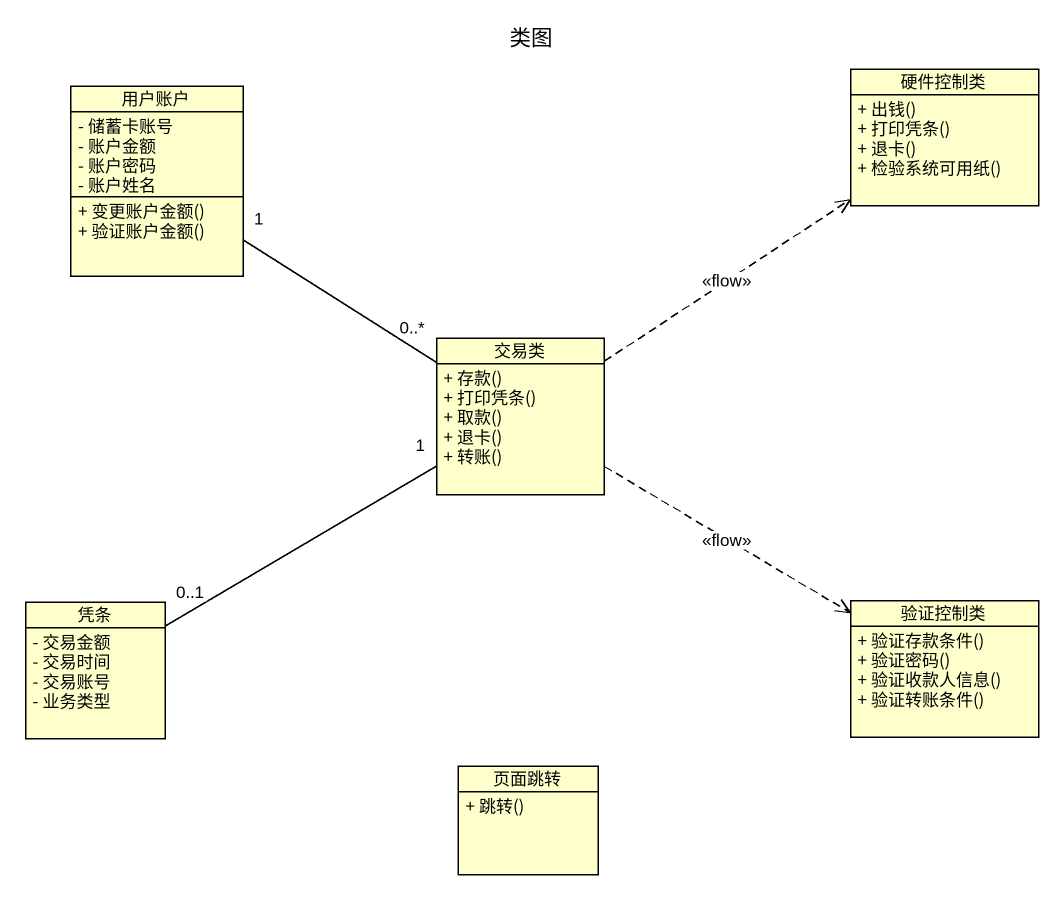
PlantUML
@startuml
title 类图
hide circle
hide empty members
skinparam classAttributeIconSize 0
class 用户账户 {
  - 储蓄卡账号
  - 账户金额
  - 账户密码
  - 账户姓名
  + 变更账户金额()
  + 验证账户金额()
}
class 硬件控制类 {
  + 出钱()
  + 打印凭条()
  + 退卡()
  + 检验系统可用纸()
}
class 交易类 {
  + 存款()
  + 打印凭条()
  + 取款()
  + 退卡()
  + 转账()
}
class 凭条 {
  - 交易金额
  - 交易时间
  - 交易账号
  - 业务类型
}
class 验证控制类 {
  + 验证存款条件()
  + 验证密码()
  + 验证收款人信息()
  + 验证转账条件()
}
class 页面跳转 {
  + 跳转()
}
用户账户 "1" -- "0..*" 交易类
交易类 .up.> 硬件控制类 : <<flow>>
交易类 .right.> 验证控制类 : <<flow>>
凭条 "0..1" -right- "1" 交易类
@enduml
